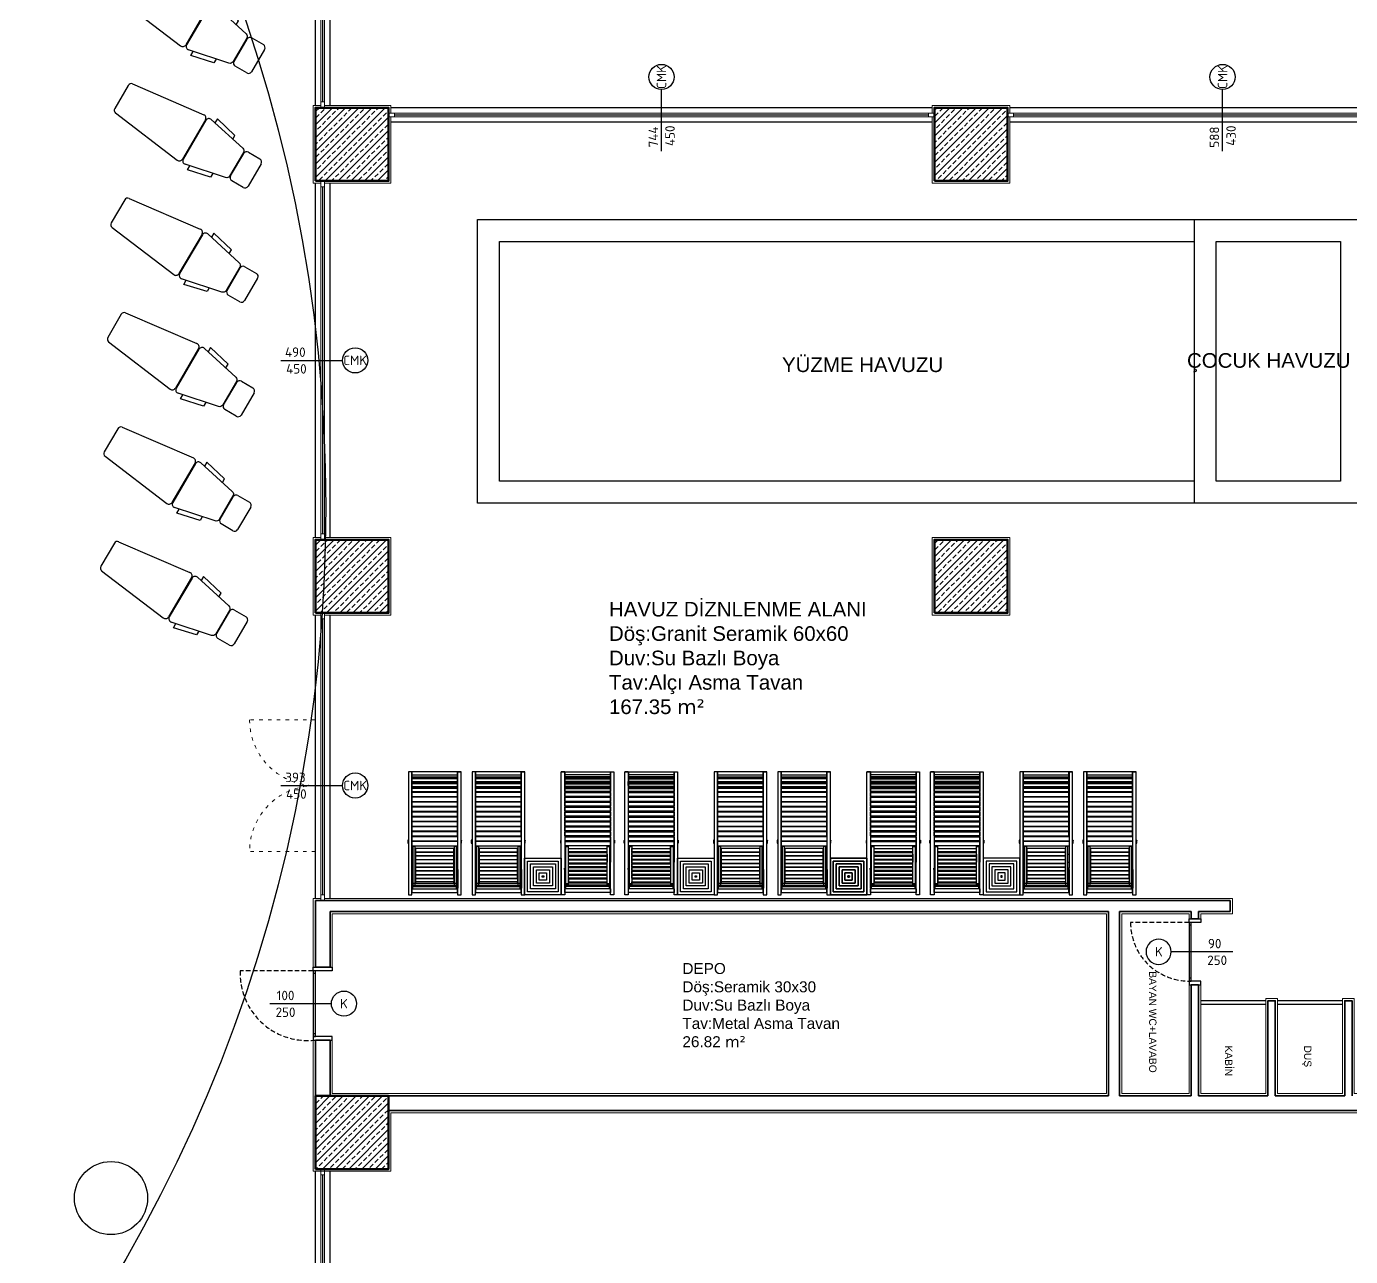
# Model space of a CAD drawing. Header units: millimetres. Extents: x 1443065 to 1517367, y 3763150 to 3779068.
# Drawn here: x 1499114 to 1500924, y 3767877 to 3769558 of the extents above; entities that cross this region are included whole.
import ezdxf
from ezdxf.enums import TextEntityAlignment as Align

# ---------------------------------------------------------------- set-up
doc = ezdxf.new("R2010")
doc.units = ezdxf.units.MM
doc.linetypes.add('ACAD_ISO03W100', pattern=[30, 12, -18])
doc.linetypes.add('HIDDEN', pattern=[9.525, 6.35, -3.175])
for name, color, linetype in [('1 ahsap tar 2', 33, 'Continuous'), ('1 tar ahsap', 44, 'Continuous'), ('1 yazı', 4, 'Continuous'), ('LAYER1', 10, 'Continuous'), ('m-DOG_', 4, 'Continuous'), ('m-DOG_gor', 8, 'Continuous'), ('m-TAR_', 8, 'Continuous'), ('m-TAR_duvar', 8, 'Continuous'), ('m-TFR_vitrifiye', 1, 'Continuous'), ('m-YAZ_poz', 7, 'Continuous')]:
    doc.layers.add(name, color=color, linetype=linetype)
for name, color, linetype, lineweight in [('DUVAR', 2, 'Continuous', 35), ('MAHAL', 52, 'Continuous', 13), ('MERDIVEN', 4, 'Continuous', 20), ('SIVA', 3, 'Continuous', 9), ('TASIYICI', 170, 'Continuous', 50), ('TEFRIS', 165, 'Continuous', 15)]:
    doc.layers.add(name, color=color, linetype=linetype, lineweight=lineweight)
doc.styles.add('mono', font='isocpeur.ttf')
doc.styles.add('robins', font='', dxfattribs={"height": 10})
doc.styles.get("Standard").update_dxf_attribs({"font": 'arial.ttf'})
doc.styles.get('robins').set_extended_font_data('Helvetica Neue')
pattern_1 = [(45, (78491.543, -87954.948), (-8.98025612, 8.98025612), []), (45, (78500.523, -87954.948), (-8.98025612, 8.98025612), [6.35, -3.175])]

# ---------------------------------------------------------------- blocks, each defined once
blk = doc.blocks.new('m-penpoz')
blk.add_line((0, -1.625), (0, 0))
blk.add_circle((0, 0.332), 0.332)
blk.add_attdef('POZNO', text='', height=0.18).set_placement((0, 0.332), align=Align.MIDDLE)
blk.add_attdef('HEIGHT', text='', height=0.18, rotation=90).set_placement((0.069, -1.625), align=Align.TOP_LEFT)
blk.add_attdef('WIDTH', text='', height=0.18, rotation=90).set_placement((0, -1.625), align=Align.BOTTOM_LEFT)
blk = doc.blocks.new('Masaj Koltuığu')
at = {"layer": 'm-TFR_vitrifiye'}
for p, q in [((-22.5, 188), (-22.5, 206.2)), ((-17.7, 211), (17.7, 211)), ((22.5, 206.2), (22.5, 188)), ((17.7, 183.3), (-17.7, 183.3)), ((-33.1, 160.5), (-40.5, 128.2)), ((-27.2, 160.5), (-33.1, 160.5)), ((27.2, 160.5), (33.1, 160.5)), ((33.1, 160.5), (40.5, 128.2)), ((-40.5, 128.2), (-34.1, 128.2)), ((40.5, 128.2), (34.1, 128.2)), ((-23, 4.1), (-36, 109.4)), ((-31.3, 114.9), (31.3, 114.9)), ((-30.8, 115.8), (30.8, 115.8)), ((23, 4.1), (36, 109.4)), ((-18.3, 0), (18.3, 0))]:
    blk.add_line(p, q, dxfattribs=at)
at = {"layer": 'm-TFR_vitrifiye', "elevation": 0}
blk.add_lwpolyline([(-35.5, 121.6), (-23.3, 178.5, -0.353653), (-18.6, 182.3), (18.6, 182.3, -0.353653), (23.3, 178.5), (35.5, 121.6)], format="xyb", dxfattribs=at)
at = {"layer": 'm-TFR_vitrifiye'}
for centre, start, end in [((-17.7, 206.2), 90, 180), ((17.7, 206.2), 360, 90), ((-17.7, 188), 180, 270), ((17.7, 188), 270, 360), ((-31.3, 110.1), 90, 187.7266), ((-30.8, 120.6), 167.9052, 270), ((30.8, 120.6), 270, 12.0948), ((31.3, 110.1), 352.2734, 90), ((-18.3, 4.8), 187.7266, 270), ((18.3, 4.8), 270, 352.2734)]:
    blk.add_arc(centre, 4.78, start, end, dxfattribs=at)
blk = doc.blocks.new('sph')
at = {"layer": '1 tar ahsap'}
for points in [[(-50, 50), (0, 50), (0, 0), (-50, 0)], [(-46, 46), (-4, 46), (-4, 4), (-46, 4)], [(-42, 42), (-8, 42), (-8, 8), (-42, 8)], [(-38, 38), (-12, 38), (-12, 12), (-38, 12)], [(-34, 34), (-16, 34), (-16, 16), (-34, 16)], [(-30, 30), (-20, 30), (-20, 20), (-30, 20)], [(-26, 26), (-24, 26), (-24, 24), (-26, 24)]]:
    blk.add_lwpolyline(points, close=True, dxfattribs=at)
blk = doc.blocks.new('Ş')
at = {"layer": '1 ahsap tar 2', "ltscale": 5}
for p, q in [((265080.1, -41729.4), (265080.1, -41724.7)), ((265080.1, -41724.7), (265248, -41724.7)), ((265089, -41729.4), (265080.1, -41729.4)), ((265083.2, -41729.5), (265088, -41729.5)), ((265083.2, -41791.9), (265083.2, -41729.5)), ((265088, -41730.6), (265088, -41729.4)), ((265114.5, -41729), (265089, -41729)), ((265114.5, -41730.6), (265114.5, -41729)), ((265114.5, -41729), (265116.6, -41729)), ((265116.6, -41729), (265116.6, -41730.6)), ((265248.1, -41729.4), (265116.6, -41729.4)), ((265124.5, -41731), (265124.5, -41729.5)), ((265135.5, -41731), (265135.5, -41729.5)), ((265150.6, -41724.7), (265150.6, -41723.9)), ((265150.6, -41723.9), (265152.3, -41723.9)), ((265152.3, -41724.7), (265152.3, -41723.9)), ((265152.3, -41723.9), (265154.3, -41723.9)), ((265154.6, -41723.9), (265154.3, -41723.9)), ((265154.3, -41723.9), (265154.3, -41724.7)), ((265154.6, -41724.7), (265154.6, -41723.9)), ((265159.3, -41729.5), (265159.3, -41791.9)), ((265244, -41791.9), (265244, -41729.5)), ((265244, -41729.5), (265248.1, -41729.5)), ((265246.4, -41729.5), (265248.1, -41729.5)), ((265248, -41729.4), (265248, -41724.7)), ((265248, -41724.7), (265248.1, -41724.7)), ((265248.1, -41724.7), (265248.1, -41729.4)), ((265248.1, -41729.5), (265248.1, -41791.9)), ((265116.6, -41730.6), (265088, -41730.6)), ((265088.2, -41730.8), (265091.3, -41730.8)), ((265088.2, -41790.5), (265088.2, -41730.8)), ((265088.9, -41730.8), (265088.9, -41730.6)), ((265091.3, -41790.5), (265091.3, -41730.8)), ((265091.3, -41730.8), (265093, -41730.8)), ((265091.4, -41730.8), (265091.4, -41730.6)), ((265093, -41730.8), (265093, -41731)), ((265093, -41734.3), (265093, -41731)), ((265093, -41731), (265095.5, -41731)), ((265093, -41787.4), (265093, -41734.3)), ((265146.2, -41734.3), (265093, -41734.3)), ((265095.5, -41731), (265146.2, -41731)), ((265095.5, -41731), (265095.5, -41734.3)), ((265095.8, -41787.1), (265095.8, -41734.4)), ((265095.8, -41734.4), (265097.5, -41734.4)), ((265097, -41731), (265097, -41730.6)), ((265097, -41734.4), (265097, -41734.3)), ((265101.8, -41734.4), (265097.5, -41734.4)), ((265102.6, -41734.4), (265101.8, -41734.4)), ((265102.6, -41734.4), (265106.9, -41734.4)), ((265107.8, -41734.4), (265106.9, -41734.4)), ((265107.8, -41734.4), (265112.1, -41734.4)), ((265113, -41734.4), (265112.1, -41734.4)), ((265113, -41734.4), (265117.3, -41734.4)), ((265118.1, -41734.4), (265117.3, -41734.4)), ((265118.1, -41734.4), (265122.4, -41734.4)), ((265123.3, -41734.4), (265122.4, -41734.4)), ((265123.3, -41734.4), (265127.6, -41734.4)), ((265128.4, -41734.4), (265127.6, -41734.4)), ((265128.4, -41734.4), (265132.8, -41734.4)), ((265133.6, -41734.4), (265132.8, -41734.4)), ((265133.6, -41734.4), (265137.9, -41734.4)), ((265138.8, -41734.4), (265137.9, -41734.4)), ((265138.8, -41734.4), (265143.1, -41734.4)), ((265143.1, -41734.4), (265143.1, -41787.1)), ((265146.2, -41731), (265146.2, -41734.3)), ((265153.7, -41734.1), (265152.6, -41734.1)), ((265080.1, -41796.7), (265080.1, -41792)), ((265080.1, -41792), (265248, -41792)), ((265248.1, -41796.7), (265080.1, -41796.7)), ((265088, -41791.9), (265083.2, -41791.9)), ((265088, -41792), (265088, -41790.5)), ((265088, -41790.5), (265093, -41790.5)), ((265093, -41790.7), (265093, -41787.4)), ((265093, -41787.4), (265095.5, -41787.4)), ((265146.2, -41790.7), (265093, -41790.7)), ((265095.5, -41787.4), (265095.5, -41790.7)), ((265095.5, -41787.4), (265146.2, -41787.4)), ((265101.8, -41787.1), (265095.8, -41787.1)), ((265097, -41787.4), (265097, -41787.1)), ((265106.9, -41787.1), (265100.9, -41787.1)), ((265112.1, -41787.1), (265106.1, -41787.1)), ((265117.3, -41787.1), (265111.2, -41787.1)), ((265114.5, -41792), (265114.5, -41790.7)), ((265122.4, -41787.1), (265116.4, -41787.1)), ((265116.6, -41792), (265116.6, -41790.7)), ((265127.6, -41787.1), (265121.6, -41787.1)), ((265124.5, -41787.4), (265124.5, -41787.3)), ((265124.5, -41787.3), (265135.5, -41787.3)), ((265135.5, -41787.3), (265124.5, -41787.3)), ((265124.5, -41792), (265124.5, -41790.7)), ((265157.8, -41792), (265124.5, -41792)), ((265132.8, -41787.1), (265126.7, -41787.1)), ((265137.9, -41787.1), (265131.9, -41787.1)), ((265135.5, -41787.3), (265146.9, -41787.3)), ((265135.5, -41787.4), (265135.5, -41787.3)), ((265135.5, -41792), (265135.5, -41790.7)), ((265143.1, -41787.1), (265137.1, -41787.1)), ((265146.2, -41787.4), (265146.2, -41790.7)), ((265154.9, -41792), (265146.5, -41792)), ((265146.5, -41792), (265151.8, -41792)), ((265152.6, -41791.9), (265146.9, -41791.9)), ((265150.6, -41797.7), (265150.6, -41796.7)), ((265154.6, -41797.7), (265150.6, -41797.7)), ((265152.3, -41797.7), (265152.3, -41796.7)), ((265154.3, -41797.7), (265154.3, -41796.7)), ((265154.6, -41796.7), (265154.6, -41797.7)), ((265229.4, -41791.9), (265248.1, -41791.9)), ((265248.1, -41791.9), (265244, -41791.9)), ((265248.1, -41791.9), (265246.4, -41791.9)), ((265248, -41792), (265248, -41796.7)), ((265248, -41792), (265248.1, -41792)), ((265248.1, -41792), (265248.1, -41796.7))]:
    blk.add_line(p, q, dxfattribs=at)
at = {"layer": '1 ahsap tar 2'}
for p, q in [((265146.9, -41791.9), (265146.9, -41729.5)), ((265152.6, -41729.5), (265152.6, -41791.9)), ((265153.7, -41791.9), (265153.7, -41729.5)), ((265160.4, -41729.5), (265166.1, -41729.5)), ((265160.4, -41791.9), (265160.4, -41729.5)), ((265166.1, -41729.5), (265166.1, -41791.9)), ((265167.2, -41729.5), (265172.8, -41729.5)), ((265167.2, -41791.9), (265167.2, -41729.5)), ((265172.8, -41729.5), (265172.8, -41791.9)), ((265173.9, -41729.5), (265179.5, -41729.5)), ((265173.9, -41791.9), (265173.9, -41729.5)), ((265179.5, -41729.5), (265179.5, -41791.9)), ((265180.6, -41729.5), (265186.3, -41729.5)), ((265180.6, -41791.9), (265180.6, -41729.5)), ((265186.3, -41729.5), (265186.3, -41791.9)), ((265187.4, -41729.5), (265193, -41729.5)), ((265187.4, -41791.9), (265187.4, -41729.5)), ((265193, -41729.5), (265193, -41791.9)), ((265194.1, -41729.5), (265199.8, -41729.5)), ((265194.1, -41791.9), (265194.1, -41729.5)), ((265199.8, -41729.5), (265199.8, -41791.9)), ((265200.9, -41729.5), (265206.5, -41729.5)), ((265200.9, -41791.9), (265200.9, -41729.5)), ((265206.5, -41729.5), (265206.5, -41791.9)), ((265207.6, -41729.5), (265213.3, -41729.5)), ((265207.6, -41791.9), (265207.6, -41729.5)), ((265213.3, -41729.5), (265213.3, -41791.9)), ((265214.4, -41729.5), (265220, -41729.5)), ((265214.4, -41791.9), (265214.4, -41729.5)), ((265220, -41729.5), (265220, -41791.9)), ((265221.1, -41729.5), (265226.7, -41729.5)), ((265221.1, -41791.9), (265221.1, -41729.5)), ((265241.3, -41729.5), (265225.1, -41729.5)), ((265225.1, -41729.5), (265225.1, -41791.9)), ((265226.2, -41729.5), (265231.8, -41729.5)), ((265226.2, -41791.9), (265226.2, -41729.5)), ((265226.7, -41729.5), (265226.7, -41791.9)), ((265227.8, -41729.5), (265233.5, -41729.5)), ((265227.8, -41791.9), (265227.8, -41729.5)), ((265229.2, -41729.5), (265229.2, -41729.4)), ((265229.2, -41729.4), (265233.8, -41729.4)), ((265248.1, -41729.5), (265229.4, -41729.5)), ((265230.5, -41729.5), (265236.1, -41729.5)), ((265231.8, -41729.5), (265231.8, -41791.9)), ((265232.9, -41729.5), (265238.5, -41729.5)), ((265232.9, -41791.9), (265232.9, -41729.5)), ((265233.5, -41729.5), (265233.5, -41791.9)), ((265233.8, -41729.4), (265234.9, -41729.4)), ((265233.8, -41729.4), (265233.8, -41729.5)), ((265233.8, -41729.5), (265233.8, -41729.4)), ((265234.6, -41729.5), (265240.2, -41729.5)), ((265234.6, -41791.9), (265234.6, -41729.5)), ((265234.9, -41729.4), (265234.9, -41729.5)), ((265234.9, -41729.5), (265234.9, -41729.4)), ((265234.9, -41729.4), (265234.9, -41729.4)), ((265237.2, -41729.5), (265242.9, -41729.5)), ((265238.5, -41729.5), (265238.5, -41791.9)), ((265239.7, -41791.9), (265239.7, -41729.5)), ((265239.7, -41729.5), (265245.3, -41729.5)), ((265240.2, -41729.5), (265240.2, -41791.9)), ((265241.3, -41791.9), (265241.3, -41729.5)), ((265097.5, -41734.4), (265097.5, -41787.1)), ((265101.8, -41734.4), (265101.8, -41787.1)), ((265102.6, -41787.1), (265102.6, -41734.4)), ((265106.9, -41734.4), (265106.9, -41787.1)), ((265107.8, -41787.1), (265107.8, -41734.4)), ((265112.1, -41734.4), (265112.1, -41787.1)), ((265113, -41787.1), (265113, -41734.4)), ((265117.3, -41734.4), (265117.3, -41787.1)), ((265118.1, -41787.1), (265118.1, -41734.4)), ((265122.4, -41734.4), (265122.4, -41787.1)), ((265123.3, -41787.1), (265123.3, -41734.4)), ((265127.6, -41734.4), (265127.6, -41787.1)), ((265128.4, -41787.1), (265128.4, -41734.4)), ((265132.8, -41734.4), (265132.8, -41787.1)), ((265133.6, -41787.1), (265133.6, -41734.4)), ((265137.9, -41734.4), (265137.9, -41787.1)), ((265138.8, -41787.1), (265138.8, -41734.4)), ((265146.2, -41734.1), (265146.9, -41734.1)), ((265146.9, -41734.1), (265146.5, -41734.1)), ((265226.2, -41734.1), (265225.1, -41734.1)), ((265232.9, -41734.1), (265231.8, -41734.1)), ((265239.7, -41734.1), (265238.5, -41734.1)), ((265241.3, -41734.1), (265240.2, -41734.1)), ((265153.7, -41787.3), (265152.6, -41787.3)), ((265159.3, -41791.9), (265153.7, -41791.9)), ((265157.8, -41791.9), (265157.8, -41792)), ((265166.1, -41791.9), (265160.4, -41791.9)), ((265172.8, -41791.9), (265167.2, -41791.9)), ((265179.5, -41791.9), (265173.9, -41791.9)), ((265186.3, -41791.9), (265180.6, -41791.9)), ((265193, -41791.9), (265187.4, -41791.9)), ((265199.8, -41791.9), (265194.1, -41791.9)), ((265206.5, -41791.9), (265200.9, -41791.9)), ((265213.3, -41791.9), (265207.6, -41791.9)), ((265220, -41791.9), (265214.4, -41791.9)), ((265226.7, -41791.9), (265221.1, -41791.9)), ((265226.2, -41787.4), (265225.1, -41787.4)), ((265225.1, -41791.9), (265241.3, -41791.9)), ((265231.8, -41791.9), (265226.2, -41791.9)), ((265233.5, -41791.9), (265227.8, -41791.9)), ((265229.2, -41791.9), (265229.2, -41792)), ((265229.2, -41792), (265234.9, -41792)), ((265236.1, -41791.9), (265230.5, -41791.9)), ((265232.9, -41787.4), (265231.8, -41787.4)), ((265238.5, -41791.9), (265232.9, -41791.9)), ((265233.8, -41792), (265233.8, -41791.9)), ((265233.8, -41791.9), (265233.8, -41792)), ((265240.2, -41791.9), (265234.6, -41791.9)), ((265234.9, -41792), (265234.9, -41791.9)), ((265234.9, -41792), (265234.9, -41791.9)), ((265242.9, -41791.9), (265237.2, -41791.9)), ((265239.7, -41787.4), (265238.5, -41787.4)), ((265245.3, -41791.9), (265239.7, -41791.9)), ((265241.3, -41787.4), (265240.2, -41787.4)), ((265240.2, -41787.4), (265241.3, -41787.4))]:
    blk.add_line(p, q, dxfattribs=at)
blk = doc.blocks.new('90lık Kqpı')
at = {"layer": 'm-DOG_', "linetype": 'HIDDEN'}
blk.add_line((-8, -5), (-88, -5), dxfattribs=at)
at = {"layer": 'm-DOG_'}
for p, q in [((-5, -8.8), (-8, -8.8)), ((-5, -81.2), (-8, -81.2))]:
    blk.add_line(p, q, dxfattribs=at)
for points in [[(8, 0), (8, -5), (-8, -5), (-8, 0)], [(-8, -5), (-8, -85), (-5, -85), (-5, -5)], [(8, -90), (8, -85), (-8, -85), (-8, -90)]]:
    blk.add_lwpolyline(points, close=True, dxfattribs=at)
at = {"layer": 'm-DOG_', "linetype": 'HIDDEN'}
blk.add_arc((-8, -5), 80, 180, 270, dxfattribs=at)
blk = doc.blocks.new('ghb')
at = {"layer": 'm-DOG_', "linetype": 'HIDDEN'}
blk.add_line((41827.4, -9142.7), (41827.4, -9042.7), dxfattribs=at)
at = {"layer": 'm-DOG_'}
for p, q in [((41741.2, -9145.7), (41741.2, -9142.7)), ((41823.6, -9145.7), (41823.6, -9142.7))]:
    blk.add_line(p, q, dxfattribs=at)
for points in [[(41732.4, -9168.7), (41737.4, -9168.7), (41737.4, -9142.7), (41732.4, -9142.7)], [(41827.4, -9142.7), (41737.4, -9142.7), (41737.4, -9145.7), (41827.4, -9145.7)], [(41832.4, -9168.7), (41827.4, -9168.7), (41827.4, -9142.7), (41832.4, -9142.7)]]:
    blk.add_lwpolyline(points, close=True, dxfattribs=at)
at = {"layer": 'm-DOG_', "linetype": 'HIDDEN'}
blk.add_arc((41824.1, -9134.7), 92, 87.9265, 185.0111, dxfattribs=at)

msp = doc.modelspace()

# ---------------------------------------------------------------- hatches: boundary and pattern name
at = {"layer": 'm-TAR_duvar'}
h = msp.add_hatch(dxfattribs=at)
h.set_pattern_fill('ANSI33', color=256, scale=2)
h.set_pattern_definition(pattern_1)
h.paths.add_polyline_path([(1499508.8, 3769347.1), (1499608.8, 3769347.1), (1499608.8, 3769447.1), (1499508.8, 3769447.1)])
h = msp.add_hatch(dxfattribs=at)
h.set_pattern_fill('ANSI33', color=256, scale=2)
h.set_pattern_definition(pattern_1)
h.paths.add_polyline_path([(1500355.2, 3769347.1), (1500455.2, 3769347.1), (1500455.2, 3769447.1), (1500355.2, 3769447.1)])
h = msp.add_hatch(dxfattribs=at)
h.set_pattern_fill('ANSI33', color=256, scale=2)
h.set_pattern_definition(pattern_1)
h.paths.add_polyline_path([(1499508.8, 3768756.6), (1499608.8, 3768756.6), (1499608.8, 3768856.6), (1499508.8, 3768856.6)])
h = msp.add_hatch(dxfattribs=at)
h.set_pattern_fill('ANSI33', color=256, scale=2)
h.set_pattern_definition(pattern_1)
h.paths.add_polyline_path([(1500355.2, 3768756.6), (1500455.2, 3768756.6), (1500455.2, 3768856.6), (1500355.2, 3768856.6)])
h = msp.add_hatch(dxfattribs=at)
h.set_pattern_fill('ANSI33', color=256, scale=2)
h.set_pattern_definition(pattern_1)
h.paths.add_polyline_path([(1499608.8, 3768096.6), (1499508.8, 3768096.6), (1499508.8, 3767996.6), (1499608.8, 3767996.6)])

# ---------------------------------------------------------------- linework, layer by layer
at = {"layer": 'DUVAR'}
for p, q in [((1500455.2, 3769437.1), (1500455.1, 3769437.1)), ((1500759.6, 3768363.5), (1499508.8, 3768363.5)), ((1499508.8, 3768272.6), (1499508.8, 3768363.5)), ((1499508.8, 3768363.5), (1499528.8, 3768363.5)), ((1500759.6, 3768348.5), (1500759.6, 3768363.5)), ((1500593.3, 3768348.5), (1499528.8, 3768348.5)), ((1499528.8, 3768348.5), (1499528.8, 3768272.6)), ((1500593.3, 3768348.5), (1500593.3, 3768096.6)), ((1500706.3, 3768348.5), (1500608.3, 3768348.5)), ((1500608.3, 3768348.5), (1500608.3, 3768096.6)), ((1500706.3, 3768338.5), (1500706.3, 3768348.5)), ((1500716.3, 3768338.5), (1500716.3, 3768348.5)), ((1500759.6, 3768348.5), (1500716.3, 3768348.5)), ((1500716.3, 3768348.5), (1500716.3, 3768338.5)), ((1500759.6, 3768348.5), (1500725.3, 3768348.5)), ((1500716.3, 3768338.5), (1500706.3, 3768338.5)), ((1499528.8, 3768272.6), (1499508.8, 3768272.6)), ((1500706.3, 3768096.6), (1500706.3, 3768248.5)), ((1500716.3, 3768248.5), (1500706.3, 3768248.5)), ((1500716.3, 3768248.5), (1500716.3, 3768096.6)), ((1499508.8, 3768096.6), (1499508.8, 3768172.6)), ((1499528.8, 3768172.6), (1499508.8, 3768172.6)), ((1499528.8, 3768172.6), (1499528.8, 3768096.6))]:
    msp.add_line(p, q, dxfattribs=at)
for points in [[(1500811.3, 3768096.6), (1500811.3, 3768226.6), (1500821.3, 3768226.6), (1500821.3, 3768096.6)], [(1500916.3, 3768096.6), (1500916.3, 3768226.6), (1500926.3, 3768226.6), (1500926.3, 3768096.6)], [(1501043.3, 3768076.6), (1499608.8, 3768076.6), (1499608.8, 3768096.6), (1500593.3, 3768096.6)], [(1500608.3, 3768096.6), (1500706.3, 3768096.6)], [(1500716.3, 3768096.6), (1500811.3, 3768096.6)], [(1500821.3, 3768096.6), (1500916.3, 3768096.6)]]:
    msp.add_lwpolyline(points, dxfattribs=at)
at = {"layer": 'LAYER1'}
for p, q in [((1500811.3, 3768216.6), (1500811.3, 3768096.6)), ((1500821.3, 3768216.6), (1500821.3, 3768096.6)), ((1500916.3, 3768216.6), (1500916.3, 3768096.6))]:
    msp.add_line(p, q, dxfattribs=at)
at = {"layer": 'm-DOG_gor', "linetype": 'Continuous'}
for p, q in [((1499508.8, 3769450.1), (1499508.8, 3769924.1)), ((1499518.8, 3769455.1), (1499518.8, 3769919.1)), ((1499528.8, 3769450.1), (1499528.8, 3769924.1)), ((1500352.2, 3769447.1), (1499611.8, 3769447.1)), ((1501040.3, 3769447.1), (1500458.2, 3769447.1)), ((1500352.2, 3769427.1), (1499611.8, 3769427.1)), ((1500347.2, 3769437.1), (1499616.8, 3769437.1)), ((1501040.3, 3769427.1), (1500458.2, 3769427.1)), ((1501035.3, 3769437.1), (1500463.2, 3769437.1)), ((1499508.8, 3768859.6), (1499508.8, 3769344.1)), ((1499518.8, 3768864.6), (1499518.8, 3769339.1)), ((1499528.8, 3768859.6), (1499528.8, 3769344.1)), ((1499508.8, 3768756.6), (1499508.8, 3768756.6)), ((1499508.8, 3768366.5), (1499508.8, 3768753.6)), ((1499518.8, 3768371.5), (1499518.8, 3768748.6)), ((1499528.8, 3768366.5), (1499528.8, 3768753.6)), ((1499508.8, 3767299.6), (1499508.8, 3767993.6)), ((1499518.8, 3767304.6), (1499518.8, 3767988.6)), ((1499528.8, 3767299.6), (1499528.8, 3767993.6))]:
    msp.add_line(p, q, dxfattribs=at)
at = {"layer": 'm-TAR_'}
msp.add_circle((1497458.9, 3768901), 2064.1, dxfattribs=at)
at = {"layer": 'm-TFR_vitrifiye'}
for p, q in [((1500808.3, 3768226.6), (1500719.3, 3768226.6)), ((1500808.3, 3768221.6), (1500719.3, 3768221.6)), ((1500913.3, 3768226.6), (1500824.3, 3768226.6)), ((1500913.3, 3768221.6), (1500824.3, 3768221.6))]:
    msp.add_line(p, q, dxfattribs=at)
for points in [[(1499730.6, 3769294.1), (1500940.6, 3769294.1), (1500940.6, 3768906.6), (1499730.6, 3768906.6)], [(1500710.6, 3769294.1), (1500940.6, 3769294.1), (1500940.6, 3768906.6), (1500710.6, 3768906.6)], [(1500740.6, 3769264.1), (1500910.6, 3769264.1), (1500910.6, 3768936.6), (1500740.6, 3768936.6)]]:
    msp.add_lwpolyline(points, close=True, dxfattribs=at)
for points in [[(1500710.6, 3768936.6), (1499760.6, 3768936.6), (1499760.6, 3769264.1), (1500710.6, 3769264.1)], [(1500740.6, 3769264.1), (1500910.6, 3769264.1), (1500910.6, 3768936.6), (1500740.6, 3768936.6)]]:
    msp.add_lwpolyline(points, dxfattribs=at)
msp.add_circle((1499229.3, 3767956.9), 50, dxfattribs=at)
at = {"layer": 'MERDIVEN'}
for p, q in [((1499508.8, 3768756.6), (1499508.8, 3768756.6)), ((1499508.8, 3768756.6), (1499508.8, 3768756.6)), ((1499513.8, 3768756.6), (1499513.8, 3768756.6)), ((1499513.8, 3768756.6), (1499513.8, 3768756.6)), ((1499528.8, 3768756.6), (1499528.8, 3768756.6)), ((1499528.8, 3768756.6), (1499528.8, 3768756.6)), ((1499513.8, 3767996.6), (1499513.8, 3767996.6)), ((1499513.8, 3767996.6), (1499513.8, 3767996.6)), ((1499528.8, 3767996.6), (1499528.8, 3767996.6)), ((1499528.8, 3767996.6), (1499528.8, 3767996.6))]:
    msp.add_line(p, q, dxfattribs=at)
at = {"layer": 'MERDIVEN', "linetype": 'ACAD_ISO03W100', "ltscale": 0.4}
for p, q in [((1499508.8, 3768610.7), (1499418.8, 3768610.7)), ((1499508.8, 3768610.7), (1499418.8, 3768610.7)), ((1499508.8, 3768430.7), (1499418.8, 3768430.7)), ((1499508.8, 3768430.7), (1499418.8, 3768430.7))]:
    msp.add_line(p, q, dxfattribs=at)
at = {"layer": 'MERDIVEN'}
for points in [[(1499521.3, 3769455.1), (1499516.3, 3769455.1), (1499516.3, 3769919.1), (1499521.3, 3769919.1)], [(1499521.3, 3769455.1), (1499516.3, 3769455.1), (1499516.3, 3769919.1), (1499521.3, 3769919.1)], [(1499516.3, 3769455.1), (1499516.3, 3769447.1), (1499521.3, 3769447.1), (1499521.3, 3769455.1)], [(1499516.3, 3769455.1), (1499516.3, 3769447.1), (1499521.3, 3769447.1), (1499521.3, 3769455.1)], [(1499608.8, 3769434.6), (1499616.8, 3769434.6), (1499616.8, 3769439.6), (1499608.8, 3769439.6)], [(1499608.8, 3769434.6), (1499616.8, 3769434.6), (1499616.8, 3769439.6), (1499608.8, 3769439.6)], [(1500347.2, 3769439.6), (1499616.8, 3769439.6), (1499616.8, 3769434.6), (1500347.2, 3769434.6)], [(1500347.2, 3769434.6), (1500355.2, 3769434.6), (1500355.2, 3769439.6), (1500347.2, 3769439.6)], [(1500455.2, 3769434.6), (1500463.2, 3769434.6), (1500463.2, 3769439.6), (1500455.2, 3769439.6)], [(1501035.3, 3769439.6), (1500463.2, 3769439.6), (1500463.2, 3769434.6), (1501035.3, 3769434.6)], [(1499516.3, 3769347.1), (1499516.3, 3769339.1), (1499521.3, 3769339.1), (1499521.3, 3769347.1)], [(1499516.3, 3769347.1), (1499516.3, 3769339.1), (1499521.3, 3769339.1), (1499521.3, 3769347.1)], [(1499521.3, 3768864.6), (1499516.3, 3768864.6), (1499516.3, 3769339.1), (1499521.3, 3769339.1)], [(1499521.3, 3768864.6), (1499516.3, 3768864.6), (1499516.3, 3769339.1), (1499521.3, 3769339.1)], [(1499516.3, 3768864.6), (1499516.3, 3768856.6), (1499521.3, 3768856.6), (1499521.3, 3768864.6)], [(1499516.3, 3768864.6), (1499516.3, 3768856.6), (1499521.3, 3768856.6), (1499521.3, 3768864.6)], [(1499516.3, 3768756.6), (1499516.3, 3768748.6), (1499521.3, 3768748.6), (1499521.3, 3768756.6)], [(1499516.3, 3768756.6), (1499516.3, 3768748.6), (1499521.3, 3768748.6), (1499521.3, 3768756.6)], [(1499516.3, 3768371.5), (1499516.3, 3768363.5), (1499521.3, 3768363.5), (1499521.3, 3768371.5)], [(1499516.3, 3768371.5), (1499516.3, 3768363.5), (1499521.3, 3768363.5), (1499521.3, 3768371.5)], [(1499516.3, 3767996.6), (1499516.3, 3767988.6), (1499521.3, 3767988.6), (1499521.3, 3767996.6)], [(1499516.3, 3767996.6), (1499516.3, 3767988.6), (1499521.3, 3767988.6), (1499521.3, 3767996.6)], [(1499521.3, 3767304.6), (1499516.3, 3767304.6), (1499516.3, 3767988.6), (1499521.3, 3767988.6)], [(1499521.3, 3767304.6), (1499516.3, 3767304.6), (1499516.3, 3767988.6), (1499521.3, 3767988.6)]]:
    msp.add_lwpolyline(points, close=True, dxfattribs=at)
msp.add_lwpolyline([(1499516.3, 3768371.5), (1499516.3, 3768748.6), (1499521.3, 3768748.6), (1499521.3, 3768371.5)], dxfattribs=at)
msp.add_lwpolyline([(1499516.3, 3768371.5), (1499516.3, 3768748.6), (1499521.3, 3768748.6), (1499521.3, 3768371.5)], dxfattribs=at)
at = {"layer": 'MERDIVEN', "linetype": 'ACAD_ISO03W100', "ltscale": 0.4}
for centre, start, end in [((1499508.8, 3768610.7), 180, 270), ((1499508.8, 3768610.7), 180, 270), ((1499508.8, 3768430.7), 90, 180), ((1499508.8, 3768430.7), 90, 180)]:
    msp.add_arc(centre, 90, start, end, dxfattribs=at)
at = {"layer": 'SIVA'}
for points in [[(1499516.3, 3769450.1), (1499505.8, 3769450.1), (1499505.8, 3769344.1), (1499516.3, 3769344.1)], [(1499611.8, 3769439.6), (1499611.8, 3769450.1), (1499521.3, 3769450.1)], [(1500458.2, 3769439.6), (1500458.2, 3769450.1), (1500352.2, 3769450.1), (1500352.2, 3769439.6)], [(1499521.3, 3769344.1), (1499611.8, 3769344.1), (1499611.8, 3769434.6)], [(1500352.2, 3769344.1), (1500458.2, 3769344.1), (1500458.2, 3769434.6)], [(1500352.2, 3769434.6), (1500352.2, 3769344.1)], [(1499516.3, 3768859.6), (1499505.8, 3768859.6), (1499505.8, 3768753.6), (1499516.3, 3768753.6)], [(1499521.3, 3768753.6), (1499611.8, 3768753.6), (1499611.8, 3768859.6), (1499521.3, 3768859.6)], [(1500352.2, 3768859.6), (1500352.2, 3768753.6)], [(1500352.2, 3768753.6), (1500458.2, 3768753.6), (1500458.2, 3768859.6), (1500352.2, 3768859.6)], [(1500455.2, 3768856.6), (1500355.2, 3768856.6)], [(1499505.8, 3768272.6), (1499505.8, 3768366.5), (1499516.3, 3768366.5)], [(1500719.3, 3768338.5), (1500719.3, 3768345.5), (1500762.6, 3768345.5), (1500762.6, 3768366.5), (1499521.3, 3768366.5)], [(1499531.8, 3768172.6), (1499531.8, 3768099.6), (1500590.3, 3768099.6), (1500590.3, 3768345.5), (1499531.8, 3768345.5), (1499531.8, 3768272.6)], [(1500703.3, 3768338.5), (1500703.3, 3768345.5), (1500611.3, 3768345.5), (1500611.3, 3768099.6), (1500703.3, 3768099.6), (1500703.3, 3768248.5)], [(1500719.3, 3768248.5), (1500719.3, 3768099.6), (1500808.3, 3768099.6), (1500808.3, 3768229.6), (1500824.3, 3768229.6), (1500824.3, 3768099.6), (1500913.3, 3768099.6), (1500913.3, 3768229.6), (1500929.3, 3768229.6), (1500929.3, 3768099.6), (1501018.3, 3768099.6), (1501018.3, 3768248.5)], [(1501040.3, 3767118.4), (1501040.3, 3768073.6), (1499611.8, 3768073.6), (1499611.8, 3767993.6), (1499505.8, 3767993.6), (1499505.8, 3768172.6)]]:
    msp.add_lwpolyline(points, dxfattribs=at)
at = {"layer": 'TASIYICI'}
for points in [[(1499508.8, 3769347.1), (1499608.8, 3769347.1), (1499608.8, 3769447.1), (1499508.8, 3769447.1)], [(1500355.2, 3769347.1), (1500455.2, 3769347.1), (1500455.2, 3769447.1), (1500355.2, 3769447.1)], [(1499508.8, 3768756.6), (1499608.8, 3768756.6), (1499608.8, 3768856.6), (1499508.8, 3768856.6)], [(1500355.2, 3768756.6), (1500455.2, 3768756.6), (1500455.2, 3768856.6), (1500355.2, 3768856.6)], [(1499508.8, 3767996.6), (1499608.8, 3767996.6), (1499608.8, 3768096.6), (1499508.8, 3768096.6)]]:
    msp.add_lwpolyline(points, close=True, dxfattribs=at)

# ---------------------------------------------------------------- block references
at = {"layer": 'm-TFR_vitrifiye'}
for name, p, rotation in [('Masaj Koltuığu', (1499248.3, 3769618.2), 239.637669056971), ('Masaj Koltuığu', (1499243.6, 3769461.8, 0), 239.637669056971), ('Masaj Koltuığu', (1499238.8, 3769305.4, 0), 239.637669056971), ('Masaj Koltuığu', (1499234.1, 3769149, 0), 239.637669056971), ('Masaj Koltuığu', (1499229.3, 3768992.6, 0), 239.637669056971), ('Masaj Koltuığu', (1499224.6, 3768836.2, 0), 239.637669056971), ('Ş', (1458117.7, 3503291.8), 89.99944980500047), ('Ş', (1458204.7, 3503291.8), 89.99944980500047), ('Ş', (1458535.7, 3503291.8), 89.99944980500047), ('Ş', (1458622.7, 3503291.8), 89.99944980500047)]:
    msp.add_blockref(name, p, dxfattribs=dict(at, rotation=rotation))
at = {"layer": 'm-TFR_vitrifiye', "xscale": -1, "rotation": 270.0005501949995}
for p in [(1541435.2, 3503291.8), (1541522.2, 3503291.8), (1541853.2, 3503291.8), (1541940.2, 3503291.8), (1542271.2, 3503291.8), (1542358.2, 3503291.8)]:
    msp.add_blockref('Ş', p, dxfattribs=at)
at = {"layer": 'm-TFR_vitrifiye'}
for p in [(1499844.9, 3768371.5), (1500053.9, 3768371.5), (1500262.9, 3768371.5)]:
    msp.add_blockref('sph', p, dxfattribs=at)
at = {"layer": 'm-TFR_vitrifiye', "xscale": -1}
for p in [(1500212.9, 3768371.5), (1500421.9, 3768371.5)]:
    msp.add_blockref('sph', p, dxfattribs=at)
at = {"layer": 'm-YAZ_poz'}
ref = msp.add_blockref('m-penpoz', (1499982, 3769471.9), dxfattribs=dict(at, xscale=51.83999999999998, yscale=51.83999999999998, zscale=51.83999999999998, rotation=0.0004505966874108402))
ref.add_attrib('WIDTH', '744', dxfattribs={"layer": '0', "height": 12.96, "rotation": 90, "style": 'mono'}).set_placement((1499981.2, 3769421.4), align=Align.BOTTOM_RIGHT)
ref.add_attrib('HEIGHT', '450', dxfattribs={"layer": '0', "height": 12.96, "rotation": 90, "style": 'mono'}).set_placement((1500004, 3769422.8), align=Align.BOTTOM_RIGHT)
ref.add_attrib('POZNO', 'CMK', dxfattribs={"layer": '0', "height": 12.96, "rotation": 90, "style": 'mono'}).set_placement((1499982, 3769489.1), align=Align.MIDDLE_CENTER)
ref = msp.add_blockref('m-penpoz', (1500749.2, 3769471.9), dxfattribs=dict(at, xscale=51.83999999999998, yscale=51.83999999999998, zscale=51.83999999999998, rotation=0.0004505966874108402))
ref.add_attrib('WIDTH', '588', dxfattribs={"layer": '0', "height": 12.96, "rotation": 90, "style": 'mono'}).set_placement((1500748.4, 3769421.4), align=Align.BOTTOM_RIGHT)
ref.add_attrib('HEIGHT', '430', dxfattribs={"layer": '0', "height": 12.96, "rotation": 90, "style": 'mono'}).set_placement((1500771.2, 3769422.8), align=Align.BOTTOM_RIGHT)
ref.add_attrib('POZNO', 'CMK', dxfattribs={"layer": '0', "height": 12.96, "rotation": 90, "style": 'mono'}).set_placement((1500749.2, 3769489.1), align=Align.MIDDLE_CENTER)
ref = msp.add_blockref('m-penpoz', (1499545.9, 3769101.8), dxfattribs=dict(at, xscale=51.83999999999998, yscale=51.83999999999998, zscale=51.83999999999998, rotation=270.0004505966874))
ref.add_attrib('WIDTH', '490', dxfattribs={"layer": '0', "height": 12.96, "style": 'mono'}).set_placement((1499495.4, 3769102.6), align=Align.BOTTOM_RIGHT)
ref.add_attrib('HEIGHT', '450', dxfattribs={"layer": '0', "height": 12.96, "style": 'mono'}).set_placement((1499496.8, 3769079.8), align=Align.BOTTOM_RIGHT)
ref.add_attrib('POZNO', 'CMK', dxfattribs={"layer": '0', "height": 12.96, "style": 'mono'}).set_placement((1499563.1, 3769101.8), align=Align.MIDDLE_CENTER)
ref = msp.add_blockref('m-penpoz', (1499545.9, 3768520.7), dxfattribs=dict(at, xscale=51.83999999999998, yscale=51.83999999999998, zscale=51.83999999999998, rotation=270.0004505966874))
ref.add_attrib('WIDTH', '393', dxfattribs={"layer": '0', "height": 12.96, "style": 'mono'}).set_placement((1499495.4, 3768521.5), align=Align.BOTTOM_RIGHT)
ref.add_attrib('HEIGHT', '450', dxfattribs={"layer": '0', "height": 12.96, "style": 'mono'}).set_placement((1499496.8, 3768498.7), align=Align.BOTTOM_RIGHT)
ref.add_attrib('POZNO', 'CMK', dxfattribs={"layer": '0', "height": 12.96, "style": 'mono'}).set_placement((1499563.1, 3768520.7), align=Align.MIDDLE_CENTER)
ref = msp.add_blockref('m-penpoz', (1500679, 3768293.5), dxfattribs=dict(at, xscale=-51.83999999999998, yscale=51.83999999999998, zscale=51.83999999999998, rotation=89.99954940331261))
ref.add_attrib('WIDTH', '90', dxfattribs={"layer": '0', "height": 12.96, "style": 'mono'}).set_placement((1500747.6, 3768294.3), align=Align.BOTTOM_RIGHT)
ref.add_attrib('HEIGHT', '250', dxfattribs={"layer": '0', "height": 12.96, "style": 'mono'}).set_placement((1500755.4, 3768271.5), align=Align.BOTTOM_RIGHT)
ref.add_attrib('POZNO', 'K', dxfattribs={"layer": '0', "height": 13, "style": 'mono'}).set_placement((1500662, 3768293.5), align=Align.MIDDLE_CENTER)
ref = msp.add_blockref('m-penpoz', (1499530.6, 3768222.6), dxfattribs=dict(at, xscale=51.83999999999998, yscale=51.83999999999998, zscale=51.83999999999998, rotation=270.0004505966874))
ref.add_attrib('WIDTH', '100', dxfattribs={"layer": '0', "height": 12.96, "style": 'mono'}).set_placement((1499480.1, 3768223.4), align=Align.BOTTOM_RIGHT)
ref.add_attrib('HEIGHT', '250', dxfattribs={"layer": '0', "height": 12.96, "style": 'mono'}).set_placement((1499481.5, 3768200.5), align=Align.BOTTOM_RIGHT)
ref.add_attrib('POZNO', 'K', dxfattribs={"layer": '0', "height": 13, "style": 'mono'}).set_placement((1499547.8, 3768222.6), align=Align.MIDDLE_CENTER)
at = {"layer": 'TEFRIS', "color": 6, "lineweight": 18}
msp.add_blockref('90lık Kqpı', (1500711.3, 3768338.5), dxfattribs=at)
at = {"layer": 'TEFRIS', "rotation": 89.99954940150371}
msp.add_blockref('ghb', (1490362.8, 3726440.2), dxfattribs=at)

# ---------------------------------------------------------------- texts
at = {"layer": '1 yazı', "char_height": 10, "rotation": 270, "style": 'robins'}
for s, insert, attachment_point in [('BAYAN WC+LAVABO', (1500658.8, 3768266.8), 1), ('KABİN', (1500752.6, 3768165.4), 7), ('DUŞ', (1500857.6, 3768165.4), 7)]:
    msp.add_mtext_dynamic_manual_height_columns(s, width=199.102, gutter_width=50, heights=[0], dxfattribs=dict(at, insert=insert, attachment_point=attachment_point))
at = {"layer": 'MAHAL', "attachment_point": 7}
for s, insert, char_height, width in [('{\\f@Arial Unicode MS|b0|i0|c162|p34;YÜZME HAVUZU}', (1500146.8, 3769085.5), 20, 1288.612), ('{\\f@Arial Unicode MS|b0|i0|c162|p34;ÇOCUK HAVUZU}', (1500700.6, 3769085.5), 20, 1288.612), ('{\\f@Arial Unicode MS|b0|i0|c162|p34;HAVUZ DİZNLENME ALANI\\PDöş:Granit Seramik 60x60\\PDuv:Su Bazlı Boya\\PTav:Alçı Asma Tavan\\P167.35 \\fVerdana|b0|i0|c162|p34;m²}', (1499910.2, 3768618.1), 20, 398.172), ('{\\f@Arial Unicode MS|b0|i0|c162|p34;DEPO\\PDöş:Seramik 30x30\\PDuv:Su Bazlı Boya\\PTav:Metal Asma Tavan\\P26.82 \\fVerdana|b0|i0|c162|p34;m²}', (1500010.6, 3768162.9), 15, 257.583)]:
    msp.add_mtext(s, dxfattribs=dict(at, insert=insert, char_height=char_height, width=width))

doc.saveas('drawing.dxf')
